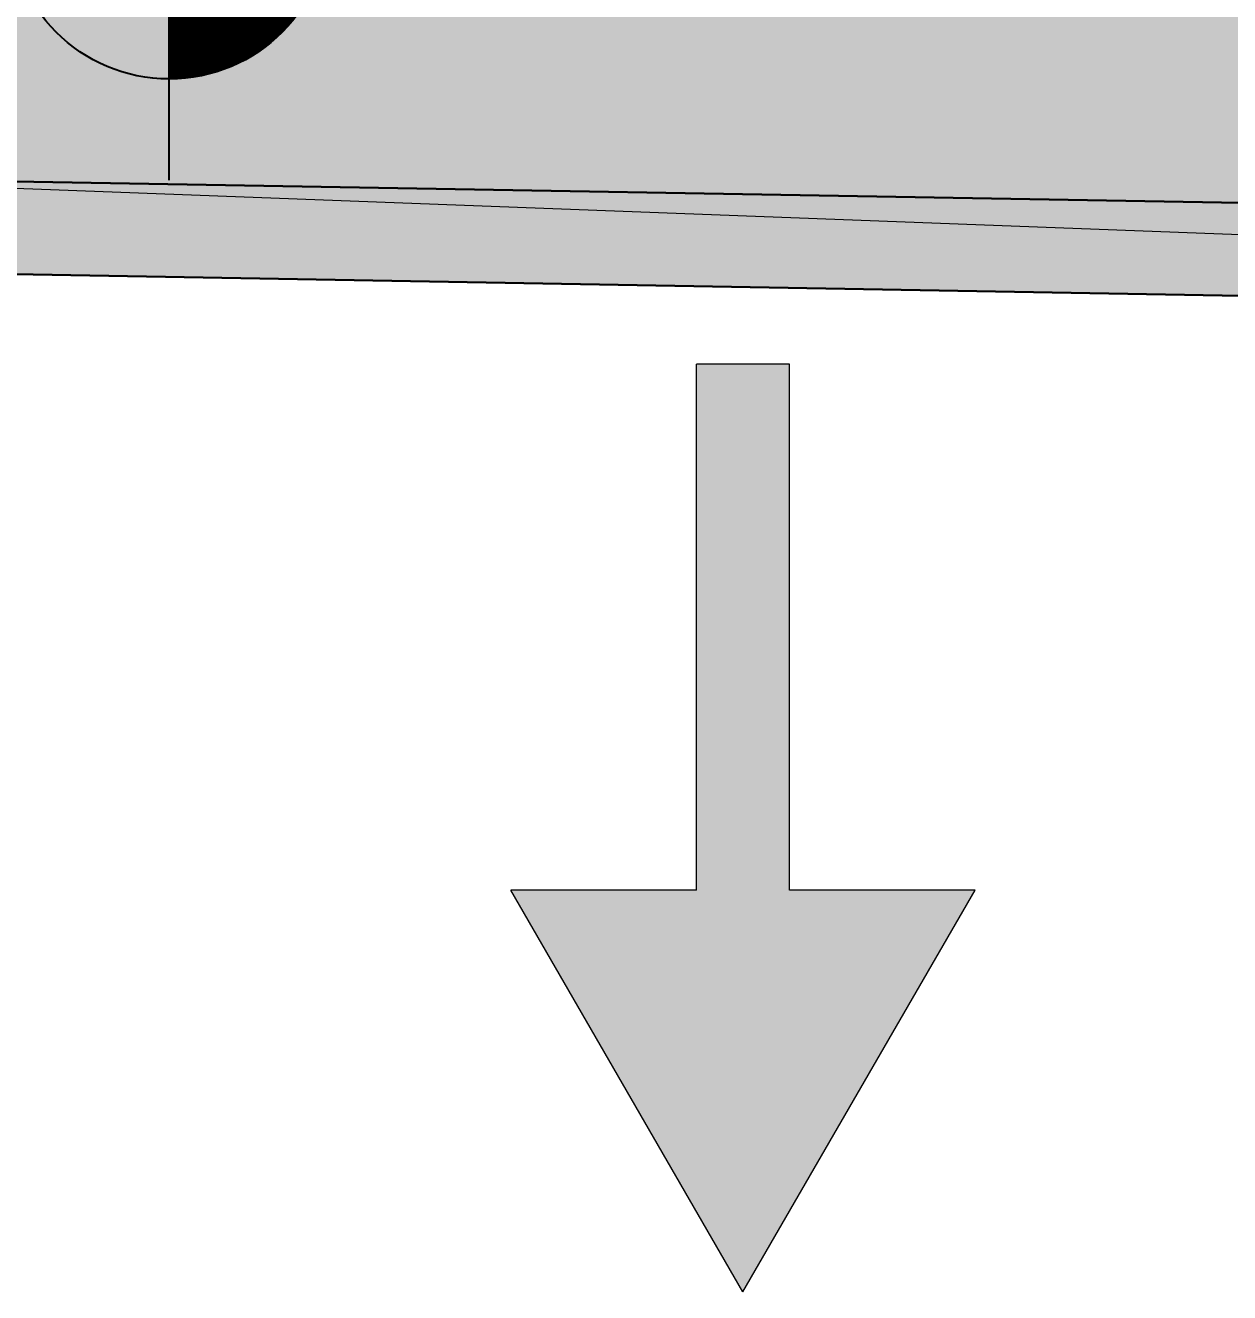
# Model space of a CAD drawing. Header units: centimetres. Extents: x 31799 to 51185, y -99131 to -72325.
# Drawn here: x 41361.7 to 41621.2, y -86019.8 to -85746.6 of the extents above; entities that cross this region are included whole.
import ezdxf
from ezdxf.enums import TextEntityAlignment as Align

# ---------------------------------------------------------------- set-up
doc = ezdxf.new("R2010")
doc.units = ezdxf.units.CM
doc.header["$LTSCALE"] = 50
doc.header["$MEASUREMENT"] = 0
doc.linetypes.add('CACHE', pattern=[0.375, 0.25, -0.125])
doc.layers.get('0').update_dxf_attribs({"color": 8})
for name, color, linetype in [('COTE 50ème', 1, 'Continuous'), ('EMPRISE BATIMENT', 253, 'CACHE'), ('NIVEAU', 170, 'Continuous'), ('TALUS', 2, 'Continuous')]:
    doc.layers.add(name, color=color, linetype=linetype)
doc.layers.add('trotuar', color=91, linetype='Continuous', lineweight=0)
doc.styles.add('style2', font='arialbd.ttf', dxfattribs={"height": 20})

# ---------------------------------------------------------------- blocks, each defined once
blk = doc.blocks.new('A$Cd0191f6d')
at = {"layer": 'trotuar'}
blk.add_polyline3d([(-2793.1, 6019.1, 62601.4), (-1999.4, 6630.2, 62605.3), (-1162.43, 7064.28, 0), (-516.2, 6937.3, 62592.7), (203.2, 6694, 62591.2), (1854.8, 5855.7, 62593.3), (2820.6, 5351.8, 62586.8), (2922.9, 5543.5, 62586.4), (1955.5, 6017.3, 62589.8), (279.1, 6869, 62587.7), (-440.7, 7147.7, 62593.2), (-1184.2, 7195.6, 62591), (-1491.5, 7132.4, 62595), (-1783.2, 7015, 62597.9), (-2294.7, 6687.5, 62602.7), (-2842.7, 6250.7, 62592.5)], dxfattribs=at)
blk = doc.blocks.new('A$C488c755a')
at = {"layer": 'EMPRISE BATIMENT', "linetype": 'ByBlock', "lineweight": 15, "ltscale": 0.5, "transparency": 33554559}
h = blk.add_hatch(color=2, dxfattribs=at)
h.dxf.hatch_style = 1
h.paths.add_polyline_path([(5, 56.7), (25, 56.7), (0, 100), (-25, 56.7), (-5, 56.7), (-5, 0), (5, 0)])
at = {"layer": 'EMPRISE BATIMENT', "color": 10, "linetype": 'ByBlock', "lineweight": 15, "ltscale": 0.5}
for p, q in [((0, 100), (-25, 56.7)), ((0, 100), (25, 56.7)), ((-25, 56.7), (-5, 56.7)), ((-5, 56.7), (-5, 0)), ((5, 56.7), (5, 0)), ((5, 56.7), (25, 56.7)), ((-5, 0), (5, 0))]:
    blk.add_line(p, q, dxfattribs=at)
blk = doc.blocks.new('NIVEAU')
for p, q in [((0, 7.65), (0, -7.65)), ((7.65, 0), (-7.65, 0))]:
    blk.add_line(p, q)
at = {"const_width": 7.65}
for points in [[(0, 3.825, 0.414214), (-3.825, 0)], [(0, -3.825, 0.414214), (3.825, 0)]]:
    blk.add_lwpolyline(points, format="xyb", dxfattribs=at)
blk.add_circle((0, 0), 7.65)
blk = doc.blocks.new('A$C3de6644b')
at = {"layer": 'NIVEAU'}
for p, q in [((0, -56.25), (0, 56.25)), ((56.25, 0), (-56.25, 0))]:
    blk.add_line(p, q, dxfattribs=at)
at = {"layer": 'NIVEAU', "xscale": 4.5, "yscale": 4.5, "zscale": 4.5}
blk.add_blockref('NIVEAU', (0, 0), dxfattribs=at)
at = {"layer": 'NIVEAU', "style": 'style2'}
blk.add_text('-0.40', height=67.5, dxfattribs=at).set_placement((0, 109.24), align=Align.MIDDLE)

msp = doc.modelspace()

# ---------------------------------------------------------------- hatches: boundary and pattern name
at = {"layer": 'TALUS', "lineweight": 30, "ltscale": 0.5, "true_color": 0x939598, "transparency": 33554559}
h = msp.add_hatch(dxfattribs=at)
h.set_pattern_fill('AR-BRSTD', color=252, scale=10, angle=25.3848)
h.set_pattern_definition([(25.38482, (-85633.253, -50661.27), (-11.4333163, 24.0949824), []), (115.38482, (-85633.253, -50661.27), (-47.571273, 6.947151), [26.67, -26.67])])
edge = h.paths.add_edge_path()
edge.add_line((51168.79, -85771.98), (38822.08, -85555.83))
edge.add_arc((38709.35, -87375.31), 1822.97, 86.45465, 140.5002)
edge.add_arc((39891.46, -88452.22), 3421.03, 139.17592, 152.54021)
edge.add_arc((28852.1, -82715.34), 9020, 329.435701, 332.540208, ccw=False)
edge.add_arc((38265.84, -88274.69), 1912.75, 149.4357, 196.84057)
edge.add_arc((34676.27, -89211.51), 1800, 352.36336, 372.27472, ccw=False)
edge.add_line((36460.31, -89450.71), (35278.32, -99106.47))
edge.add_line((35278.32, -99106.47), (35456.98, -99128.34))
edge.add_line((35456.98, -99128.34), (36638.85, -89473.59))
edge.add_arc((34676.27, -89211.51), 1980, 352.39396, 372.49244)
edge.add_arc((38265.84, -88274.69), 1732.75, 149.4357, 197.06634, ccw=False)
edge.add_arc((28852.1, -82715.34), 9200, 329.435701, 332.540208)
edge.add_arc((39891.46, -88452.22), 3241.03, 139.13869, 152.54021, ccw=False)
edge.add_arc((38709.35, -87375.31), 1642.97, 86.31898, 140.57184, ccw=False)
edge.add_line((38814.83, -85735.73), (51165.64, -85951.95))
edge.add_line((51165.64, -85951.95), (51168.79, -85771.98))
at = {"layer": 'TALUS', "lineweight": 30, "ltscale": 0.5, "true_color": 0x636466, "transparency": 33554687}
h = msp.add_hatch(color=251, dxfattribs=at)
h.dxf.hatch_style = 1
edge = h.paths.add_edge_path()
edge.add_line((51165.64, -85951.95), (38814.83, -85735.73))
edge.add_arc((38709.35, -87375.31), 1642.97, 86.31898, 140.57184)
edge.add_arc((39891.46, -88452.22), 3241.03, 139.13869, 152.54021)
edge.add_arc((28852.1, -82715.34), 9200, 329.435701, 332.540208, ccw=False)
edge.add_arc((38265.84, -88274.69), 1732.75, 149.4357, 197.06634)
edge.add_arc((34676.27, -89211.51), 1980, 352.39396, 372.49244, ccw=False)
edge.add_line((36638.85, -89473.59), (35456.98, -99128.34))
edge.add_line((35456.98, -99128.34), (35476.83, -99130.77))
edge.add_line((35476.83, -99130.77), (36658.69, -89476.13))
edge.add_arc((34676.27, -89211.51), 2000, 352.39711, 372.51544)
edge.add_arc((38265.84, -88274.69), 1712.75, 149.4357, 197.09292, ccw=False)
edge.add_arc((28852.1, -82715.34), 9220, 329.435701, 332.540208)
edge.add_arc((39891.46, -88452.22), 3221.03, 139.13423, 152.54021, ccw=False)
edge.add_arc((38709.35, -87375.31), 1622.97, 86.30253, 140.58066, ccw=False)
edge.add_line((38814.01, -85755.72), (51165.29, -85971.95))
edge.add_line((51165.29, -85971.95), (51165.64, -85951.95))

# ---------------------------------------------------------------- linework, layer by layer
at = {"layer": 'TALUS', "color": 18, "lineweight": 30, "true_color": 0x000000, "elevation": -31311.33}
for points in [[(51168.79, -85771.98), (38822.08, -85555.83, 0.240289), (37302.69, -86215.76, 0.058379), (36855.86, -86874.69, -0.013547), (36618.85, -87302.05, 0.209844), (36435.12, -88828.83, -0.087099), (36460.31, -89450.71), (35278.32, -99106.47), (35456.98, -99128.34), (36638.85, -89473.59, 0.087922), (36609.39, -88783.22, -0.210873), (36773.84, -87393.58, 0.013547), (37015.58, -86957.7, -0.058542), (37440.28, -86331.84, -0.241246), (38814.83, -85735.73), (51165.64, -85951.95)], [(51165.64, -85951.95), (38814.83, -85735.73, 0.241246), (37440.28, -86331.84, 0.058542), (37015.58, -86957.7, -0.013547), (36773.84, -87393.58, 0.210873), (36609.39, -88783.22, -0.087922), (36638.85, -89473.59), (35456.98, -99128.34), (35476.83, -99130.77), (36658.69, -89476.13, 0.088009), (36628.75, -88778.11, -0.210994), (36791.06, -87403.75, 0.013547), (37033.33, -86966.92, -0.058561), (37455.57, -86344.74, -0.241363), (38814.01, -85755.72), (51165.29, -85971.95)]]:
    msp.add_lwpolyline(points, format="xyb", close=True, dxfattribs=at)

# ---------------------------------------------------------------- block references
at = {"layer": 'COTE 50ème', "color": 10, "linetype": 'ByBlock', "lineweight": 15, "ltscale": 0.5}
msp.add_blockref('A$C3de6644b', (41392.73, -85723.75), dxfattribs=at)
at = {"layer": 'EMPRISE BATIMENT', "color": 10, "linetype": 'ByBlock', "lineweight": 15, "ltscale": 0.5, "xscale": 2, "yscale": 2, "zscale": 2, "rotation": 180}
msp.add_blockref('A$C488c755a', (41516.34, -85819.62), dxfattribs=at)
at = {"layer": 'TALUS', "color": 18, "lineweight": 30, "ltscale": 0.5, "true_color": 0x000000, "rotation": 25.3848191782744}
msp.add_blockref('A$Cd0191f6d', (41819.32, -91853.02), dxfattribs=at)

doc.saveas('drawing.dxf')
